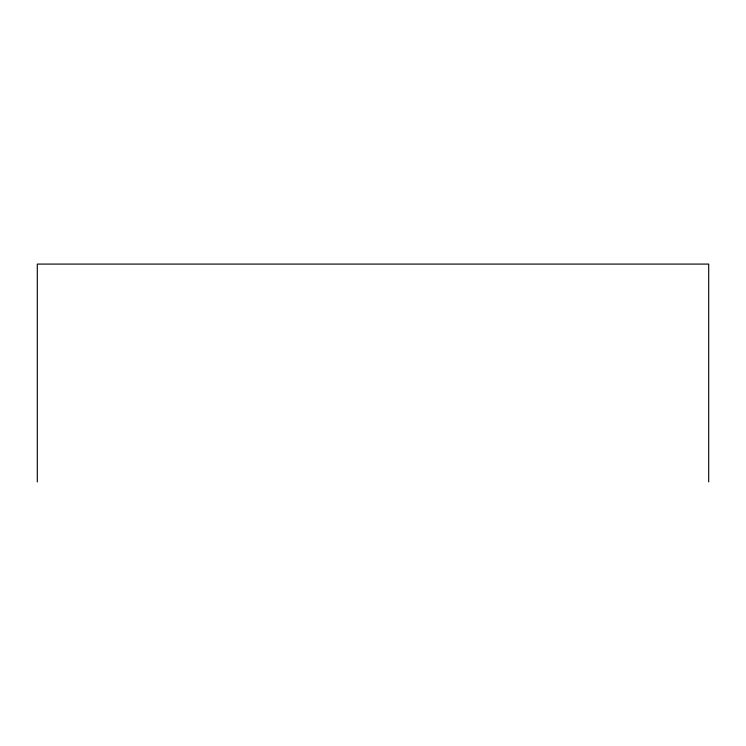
<?xml version="1.0" encoding="UTF-8"?>
<svg xmlns="http://www.w3.org/2000/svg" width="746" height="746" viewBox="0 0 746 746"><rect width="100%" height="100%" fill="white"/><g stroke="black" fill="none" stroke-linecap="round" stroke-linejoin="round"><path stroke-width="1.12" d="M708.7 481.916L708.7 264.084L37.3 264.084L37.3 481.916"/></g></svg>
